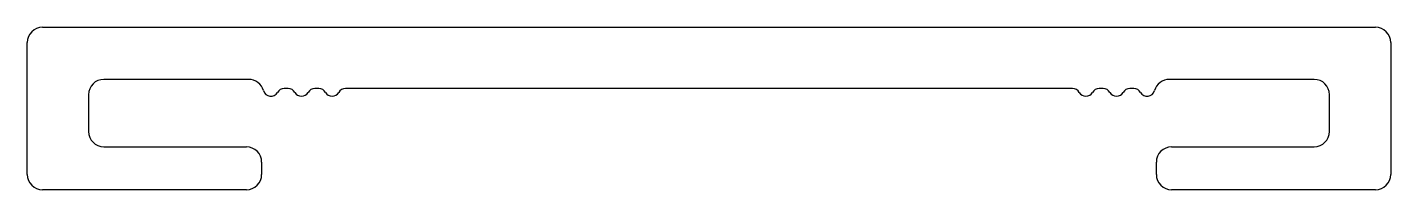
# Model space of a CAD drawing. Extents: x 1939.2 to 1983.7, y 1548.6 to 1553.9.
import ezdxf

# ---------------------------------------------------------------- set-up
doc = ezdxf.new("R2010")
doc.units = 0
doc.layers.get('0').update_dxf_attribs({"linetype": 'CONTINUOUS'})

msp = doc.modelspace()

# ---------------------------------------------------------------- linework, layer by layer
for p, q in [((1939.653, 1553.911), (1983.153, 1553.911)), ((1939.153, 1549.111), (1939.153, 1553.411)), ((1983.653, 1553.411), (1983.653, 1549.111)), ((1946.38, 1552.211), (1941.653, 1552.211)), ((1981.153, 1552.211), (1976.426, 1552.211)), ((1947.67, 1551.911), (1947.536, 1551.911)), ((1948.67, 1551.911), (1948.536, 1551.911)), ((1973.27, 1551.911), (1949.536, 1551.911)), ((1974.27, 1551.911), (1974.136, 1551.911)), ((1975.27, 1551.911), (1975.136, 1551.911)), ((1941.153, 1551.711), (1941.153, 1550.511)), ((1981.653, 1550.511), (1981.653, 1551.711)), ((1941.653, 1550.011), (1946.303, 1550.011)), ((1976.503, 1550.011), (1981.153, 1550.011)), ((1946.803, 1549.511), (1946.803, 1549.111)), ((1976.003, 1549.111), (1976.003, 1549.511)), ((1946.303, 1548.611), (1939.653, 1548.611)), ((1983.153, 1548.611), (1976.503, 1548.611))]:
    msp.add_line(p, q)
for centre, radius, start, end in [((1939.653, 1553.411), 0.5, 90, 180), ((1983.153, 1553.411), 0.5, 0, 90), ((1941.653, 1551.711), 0.5, 90, 180), ((1946.38, 1551.711), 0.5, 15.466, 90), ((1976.426, 1551.711), 0.5, 90, 164.534), ((1981.153, 1551.711), 0.5, 0, 90), ((1947.103, 1551.911), 0.25, 195.466, 330), ((1947.536, 1551.661), 0.25, 90, 150), ((1947.67, 1551.661), 0.25, 30, 90), ((1948.103, 1551.911), 0.25, 210, 330), ((1948.536, 1551.661), 0.25, 90, 150), ((1948.67, 1551.661), 0.25, 30, 90), ((1949.103, 1551.911), 0.25, 210, 330), ((1949.536, 1551.661), 0.25, 90, 150), ((1973.27, 1551.661), 0.25, 30, 90), ((1973.703, 1551.911), 0.25, 210, 330), ((1974.136, 1551.661), 0.25, 90, 150), ((1974.27, 1551.661), 0.25, 30, 90), ((1974.703, 1551.911), 0.25, 210, 330), ((1975.136, 1551.661), 0.25, 90, 150), ((1975.27, 1551.661), 0.25, 30, 90), ((1975.703, 1551.911), 0.25, 210, 344.534), ((1941.653, 1550.511), 0.5, 180, 270), ((1981.153, 1550.511), 0.5, 270, 360), ((1946.303, 1549.511), 0.5, 0, 90), ((1976.503, 1549.511), 0.5, 90, 180), ((1939.653, 1549.111), 0.5, 180, 270), ((1946.303, 1549.111), 0.5, 270, 360), ((1976.503, 1549.111), 0.5, 180, 270), ((1983.153, 1549.111), 0.5, 270, 360)]:
    msp.add_arc(centre, radius, start, end)

doc.saveas('drawing.dxf')
